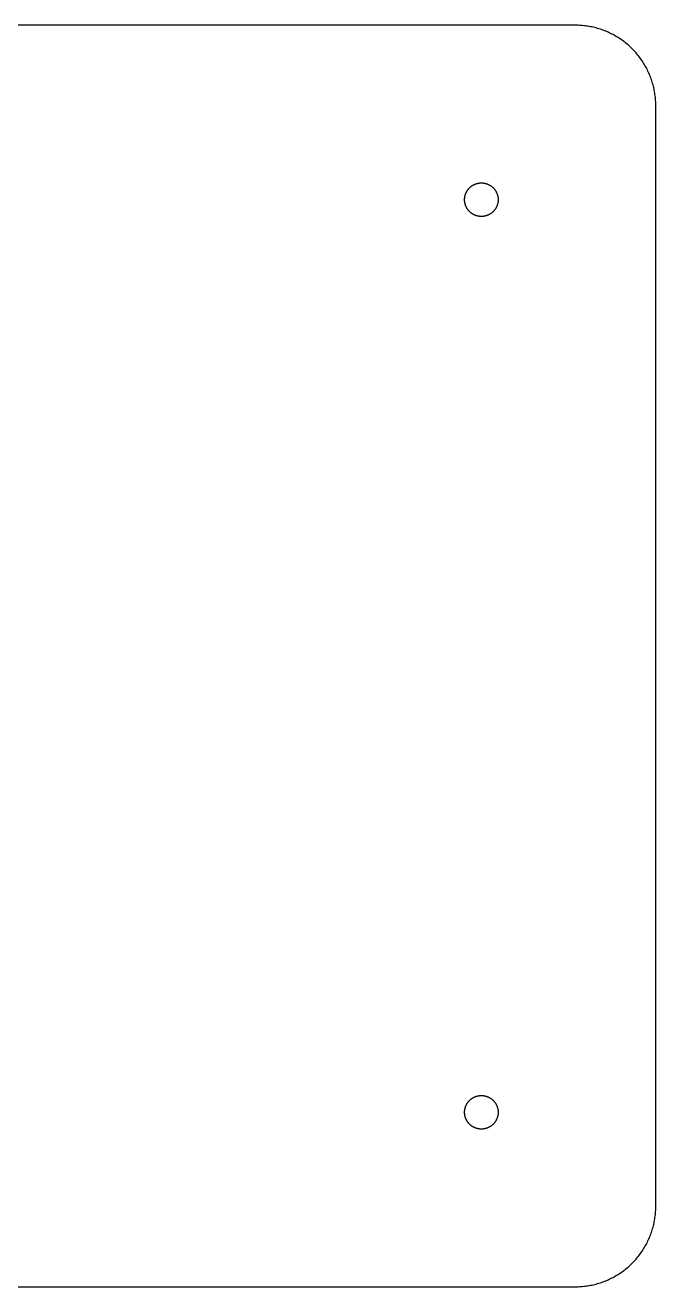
# Model space of a CAD drawing. Header units: metres. Extents: x 0 to 94, y 0 to 94.
# Drawn here: x 47 to 94, y 0 to 94 of the extents above; entities that cross this region are included whole.
import ezdxf

# ---------------------------------------------------------------- set-up
doc = ezdxf.new("R2010")
doc.units = ezdxf.units.M

msp = doc.modelspace()

# ---------------------------------------------------------------- linework, layer by layer
for p, q in [((88, 94), (6, 94)), ((88.1047, 93.9991), (88, 94)), ((88.2094, 93.9963), (88.1047, 93.9991)), ((88.314, 93.9918), (88.2094, 93.9963)), ((88.4185, 93.9854), (88.314, 93.9918)), ((88.5229, 93.9772), (88.4185, 93.9854)), ((88.6272, 93.9671), (88.5229, 93.9772)), ((88.7312, 93.9553), (88.6272, 93.9671)), ((88.835, 93.9416), (88.7312, 93.9553)), ((88.9386, 93.9261), (88.835, 93.9416)), ((89.0419, 93.9088), (88.9386, 93.9261)), ((89.1449, 93.8898), (89.0419, 93.9088)), ((89.2475, 93.8689), (89.1449, 93.8898)), ((89.3497, 93.8462), (89.2475, 93.8689)), ((89.4515, 93.8218), (89.3497, 93.8462)), ((89.5529, 93.7955), (89.4515, 93.8218)), ((89.6538, 93.7676), (89.5529, 93.7955)), ((89.7542, 93.7378), (89.6538, 93.7676)), ((89.8541, 93.7063), (89.7542, 93.7378)), ((89.9534, 93.6731), (89.8541, 93.7063)), ((90.0521, 93.6382), (89.9534, 93.6731)), ((90.1502, 93.6015), (90.0521, 93.6382)), ((90.2476, 93.5631), (90.1502, 93.6015)), ((90.3444, 93.523), (90.2476, 93.5631)), ((90.4404, 93.4813), (90.3444, 93.523)), ((90.5357, 93.4378), (90.4404, 93.4813)), ((90.6302, 93.3928), (90.5357, 93.4378)), ((90.7239, 93.346), (90.6302, 93.3928)), ((90.8168, 93.2977), (90.7239, 93.346)), ((90.9088, 93.2477), (90.8168, 93.2977)), ((91, 93.1962), (90.9088, 93.2477)), ((91.0902, 93.143), (91, 93.1962)), ((91.1795, 93.0883), (91.0902, 93.143)), ((91.2678, 93.032), (91.1795, 93.0883)), ((91.3551, 92.9742), (91.2678, 93.032)), ((91.4415, 92.9149), (91.3551, 92.9742)), ((91.5267, 92.8541), (91.4415, 92.9149)), ((91.6109, 92.7918), (91.5267, 92.8541)), ((91.694, 92.7281), (91.6109, 92.7918)), ((91.7759, 92.6629), (91.694, 92.7281)), ((91.8567, 92.5963), (91.7759, 92.6629)), ((91.9363, 92.5282), (91.8567, 92.5963)), ((92.0148, 92.4589), (91.9363, 92.5282)), ((92.092, 92.3881), (92.0148, 92.4589)), ((92.1679, 92.316), (92.092, 92.3881)), ((92.2426, 92.2426), (92.1679, 92.316)), ((92.316, 92.1679), (92.2426, 92.2426)), ((92.3881, 92.092), (92.316, 92.1679)), ((92.4589, 92.0148), (92.3881, 92.092)), ((92.5282, 91.9363), (92.4589, 92.0148)), ((92.5963, 91.8567), (92.5282, 91.9363)), ((92.6629, 91.7759), (92.5963, 91.8567)), ((92.7281, 91.694), (92.6629, 91.7759)), ((92.7918, 91.6109), (92.7281, 91.694)), ((92.8541, 91.5267), (92.7918, 91.6109)), ((92.9149, 91.4415), (92.8541, 91.5267)), ((92.9742, 91.3551), (92.9149, 91.4415)), ((93.032, 91.2678), (92.9742, 91.3551)), ((93.0883, 91.1795), (93.032, 91.2678)), ((93.143, 91.0902), (93.0883, 91.1795)), ((93.1962, 91), (93.143, 91.0902)), ((93.2477, 90.9088), (93.1962, 91)), ((93.2977, 90.8168), (93.2477, 90.9088)), ((93.346, 90.7239), (93.2977, 90.8168)), ((93.3928, 90.6302), (93.346, 90.7239)), ((93.4378, 90.5357), (93.3928, 90.6302)), ((93.4813, 90.4404), (93.4378, 90.5357)), ((93.523, 90.3444), (93.4813, 90.4404)), ((93.5631, 90.2476), (93.523, 90.3444)), ((93.6015, 90.1502), (93.5631, 90.2476)), ((93.6382, 90.0521), (93.6015, 90.1502)), ((93.6731, 89.9534), (93.6382, 90.0521)), ((93.7063, 89.8541), (93.6731, 89.9534)), ((93.7378, 89.7542), (93.7063, 89.8541)), ((93.7676, 89.6538), (93.7378, 89.7542)), ((93.7955, 89.5529), (93.7676, 89.6538)), ((93.8218, 89.4515), (93.7955, 89.5529)), ((93.8462, 89.3497), (93.8218, 89.4515)), ((93.8689, 89.2475), (93.8462, 89.3497)), ((93.8898, 89.1449), (93.8689, 89.2475)), ((93.9088, 89.0419), (93.8898, 89.1449)), ((93.9261, 88.9386), (93.9088, 89.0419)), ((93.9416, 88.835), (93.9261, 88.9386)), ((93.9553, 88.7312), (93.9416, 88.835)), ((93.9671, 88.6272), (93.9553, 88.7312)), ((93.9772, 88.5229), (93.9671, 88.6272)), ((93.9854, 88.4185), (93.9772, 88.5229)), ((93.9918, 88.314), (93.9854, 88.4185)), ((93.9963, 88.2094), (93.9918, 88.314)), ((93.9991, 88.1047), (93.9963, 88.2094)), ((94, 88), (93.9991, 88.1047)), ((94, 6), (94, 88)), ((80.015, 81.7696), (80.0286, 81.7866)), ((80.0286, 81.7866), (80.0424, 81.8035)), ((80.0424, 81.8035), (80.0566, 81.8201)), ((80.0566, 81.8201), (80.0711, 81.8364)), ((80.0711, 81.8364), (80.0858, 81.8525)), ((80.0858, 81.8525), (80.1008, 81.8683)), ((80.1008, 81.8683), (80.1161, 81.8839)), ((80.1161, 81.8839), (80.1317, 81.8992)), ((80.1317, 81.8992), (80.1475, 81.9142)), ((80.1475, 81.9142), (80.1636, 81.9289)), ((80.1636, 81.9289), (80.1799, 81.9434)), ((80.1799, 81.9434), (80.1965, 81.9576)), ((80.1965, 81.9576), (80.2133, 81.9714)), ((80.2133, 81.9714), (80.2304, 81.985)), ((80.2304, 81.985), (80.2477, 81.9983)), ((80.2477, 81.9983), (80.2653, 82.0113)), ((80.2653, 82.0113), (80.283, 82.0239)), ((80.283, 82.0239), (80.301, 82.0363)), ((80.301, 82.0363), (80.3192, 82.0483)), ((80.3192, 82.0483), (80.3376, 82.0601)), ((80.3376, 82.0601), (80.3562, 82.0715)), ((80.3562, 82.0715), (80.375, 82.0825)), ((80.375, 82.0825), (80.394, 82.0933)), ((80.394, 82.0933), (80.4131, 82.1037)), ((80.4131, 82.1037), (80.4325, 82.1138)), ((80.4325, 82.1138), (80.452, 82.1235)), ((80.452, 82.1235), (80.4717, 82.1329)), ((80.4717, 82.1329), (80.4916, 82.1419)), ((80.4916, 82.1419), (80.5116, 82.1506)), ((80.5116, 82.1506), (80.5317, 82.159)), ((80.5317, 82.159), (80.552, 82.167)), ((80.552, 82.167), (80.5725, 82.1746)), ((80.5725, 82.1746), (80.593, 82.1819)), ((80.593, 82.1819), (80.6137, 82.1888)), ((80.6137, 82.1888), (80.6345, 82.1954)), ((80.6345, 82.1954), (80.6554, 82.2016)), ((80.6554, 82.2016), (80.6765, 82.2074)), ((80.6765, 82.2074), (80.6976, 82.2129)), ((80.6976, 82.2129), (80.7188, 82.218)), ((80.7188, 82.218), (80.7401, 82.2227)), ((80.7401, 82.2227), (80.7615, 82.227)), ((80.7615, 82.227), (80.7829, 82.231)), ((80.7829, 82.231), (80.8044, 82.2346)), ((80.8044, 82.2346), (80.826, 82.2378)), ((80.826, 82.2378), (80.8477, 82.2407)), ((80.8477, 82.2407), (80.8693, 82.2431)), ((80.8693, 82.2431), (80.8911, 82.2452)), ((80.8911, 82.2452), (80.9128, 82.2469)), ((80.9128, 82.2469), (80.9346, 82.2483)), ((80.9346, 82.2483), (80.9564, 82.2492)), ((80.9564, 82.2492), (80.9782, 82.2498)), ((80.9782, 82.2498), (81, 82.25)), ((81, 82.25), (81.0218, 82.2498)), ((81.0218, 82.2498), (81.0436, 82.2492)), ((81.0436, 82.2492), (81.0654, 82.2483)), ((81.0654, 82.2483), (81.0872, 82.2469)), ((81.0872, 82.2469), (81.1089, 82.2452)), ((81.1089, 82.2452), (81.1306, 82.2431)), ((81.1306, 82.2431), (81.1523, 82.2407)), ((81.1523, 82.2407), (81.174, 82.2378)), ((81.174, 82.2378), (81.1955, 82.2346)), ((81.1955, 82.2346), (81.2171, 82.231)), ((81.2171, 82.231), (81.2385, 82.227)), ((81.2385, 82.227), (81.2599, 82.2227)), ((81.2599, 82.2227), (81.2812, 82.218)), ((81.2812, 82.218), (81.3024, 82.2129)), ((81.3024, 82.2129), (81.3235, 82.2074)), ((81.3235, 82.2074), (81.3445, 82.2016)), ((81.3445, 82.2016), (81.3655, 82.1954)), ((81.3655, 82.1954), (81.3863, 82.1888)), ((81.3863, 82.1888), (81.407, 82.1819)), ((81.407, 82.1819), (81.4275, 82.1746)), ((81.4275, 82.1746), (81.448, 82.167)), ((81.448, 82.167), (81.4682, 82.159)), ((81.4682, 82.159), (81.4884, 82.1506)), ((81.4884, 82.1506), (81.5084, 82.1419)), ((81.5084, 82.1419), (81.5283, 82.1329)), ((81.5283, 82.1329), (81.548, 82.1235)), ((81.548, 82.1235), (81.5675, 82.1138)), ((81.5675, 82.1138), (81.5868, 82.1037)), ((81.5868, 82.1037), (81.606, 82.0933)), ((81.606, 82.0933), (81.625, 82.0825)), ((81.625, 82.0825), (81.6438, 82.0715)), ((81.6438, 82.0715), (81.6624, 82.0601)), ((81.6624, 82.0601), (81.6808, 82.0483)), ((81.6808, 82.0483), (81.699, 82.0363)), ((81.699, 82.0363), (81.717, 82.0239)), ((81.717, 82.0239), (81.7347, 82.0113)), ((81.7347, 82.0113), (81.7523, 81.9983)), ((81.7523, 81.9983), (81.7696, 81.985)), ((81.7696, 81.985), (81.7866, 81.9714)), ((81.7866, 81.9714), (81.8035, 81.9576)), ((81.8035, 81.9576), (81.8201, 81.9434)), ((81.8201, 81.9434), (81.8364, 81.9289)), ((81.8364, 81.9289), (81.8525, 81.9142)), ((81.8525, 81.9142), (81.8683, 81.8992)), ((81.8683, 81.8992), (81.8839, 81.8839)), ((81.8839, 81.8839), (81.8992, 81.8683)), ((81.8992, 81.8683), (81.9142, 81.8525)), ((81.9142, 81.8525), (81.9289, 81.8364)), ((81.9289, 81.8364), (81.9434, 81.8201)), ((81.9434, 81.8201), (81.9576, 81.8035)), ((81.9576, 81.8035), (81.9714, 81.7866)), ((81.9714, 81.7866), (81.985, 81.7696)), ((79.75, 81), (79.7502, 81.0218)), ((79.7502, 80.9782), (79.75, 81)), ((79.7502, 81.0218), (79.7507, 81.0436)), ((79.7507, 80.9564), (79.7502, 80.9782)), ((79.7507, 81.0436), (79.7517, 81.0654)), ((79.7517, 80.9346), (79.7507, 80.9564)), ((79.7517, 81.0654), (79.753, 81.0872)), ((79.753, 80.9128), (79.7517, 80.9346)), ((79.753, 81.0872), (79.7547, 81.1089)), ((79.7547, 80.8911), (79.753, 80.9128)), ((79.7547, 81.1089), (79.7568, 81.1306)), ((79.7568, 80.8693), (79.7547, 80.8911)), ((79.7568, 81.1306), (79.7593, 81.1523)), ((79.7593, 80.8477), (79.7568, 80.8693)), ((79.7593, 81.1523), (79.7622, 81.174)), ((79.7622, 80.826), (79.7593, 80.8477)), ((79.7622, 81.174), (79.7654, 81.1955)), ((79.7654, 81.1955), (79.769, 81.2171)), ((79.769, 81.2171), (79.773, 81.2385)), ((79.773, 81.2385), (79.7773, 81.2599)), ((79.7773, 81.2599), (79.782, 81.2812)), ((79.782, 81.2812), (79.7871, 81.3024)), ((79.7871, 81.3024), (79.7926, 81.3235)), ((79.7926, 81.3235), (79.7984, 81.3445)), ((79.7984, 81.3445), (79.8046, 81.3655)), ((79.8046, 81.3655), (79.8112, 81.3863)), ((79.8112, 81.3863), (79.8181, 81.407)), ((79.8181, 81.407), (79.8254, 81.4275)), ((79.8254, 81.4275), (79.833, 81.448)), ((79.833, 81.448), (79.841, 81.4682)), ((79.841, 81.4682), (79.8494, 81.4884)), ((79.8494, 81.4884), (79.8581, 81.5084)), ((79.8581, 81.5084), (79.8671, 81.5283)), ((79.8671, 81.5283), (79.8765, 81.548)), ((79.8765, 81.548), (79.8862, 81.5675)), ((79.8862, 81.5675), (79.8963, 81.5868)), ((79.8963, 81.5868), (79.9067, 81.606)), ((79.9067, 81.606), (79.9175, 81.625)), ((79.9175, 81.625), (79.9285, 81.6438)), ((79.9285, 81.6438), (79.9399, 81.6624)), ((79.9399, 81.6624), (79.9517, 81.6808)), ((79.9517, 81.6808), (79.9637, 81.699)), ((79.9637, 81.699), (79.9761, 81.717)), ((79.9761, 81.717), (79.9887, 81.7347)), ((79.9887, 81.7347), (80.0017, 81.7523)), ((80.0017, 81.7523), (80.015, 81.7696)), ((81.985, 81.7696), (81.9983, 81.7523)), ((81.9983, 81.7523), (82.0113, 81.7347)), ((82.0113, 81.7347), (82.0239, 81.717)), ((82.0239, 81.717), (82.0363, 81.699)), ((82.0363, 81.699), (82.0483, 81.6808)), ((82.0483, 81.6808), (82.0601, 81.6624)), ((82.0601, 81.6624), (82.0715, 81.6438)), ((82.0715, 81.6438), (82.0825, 81.625)), ((82.0825, 81.625), (82.0933, 81.606)), ((82.0933, 81.606), (82.1037, 81.5868)), ((82.1037, 81.5868), (82.1138, 81.5675)), ((82.1138, 81.5675), (82.1235, 81.548)), ((82.1235, 81.548), (82.1329, 81.5283)), ((82.1329, 81.5283), (82.1419, 81.5084)), ((82.1419, 81.5084), (82.1506, 81.4884)), ((82.1506, 81.4884), (82.159, 81.4682)), ((82.159, 81.4682), (82.167, 81.448)), ((82.167, 81.448), (82.1746, 81.4275)), ((82.1746, 81.4275), (82.1819, 81.407)), ((82.1819, 81.407), (82.1888, 81.3863)), ((82.1888, 81.3863), (82.1954, 81.3655)), ((82.1954, 81.3655), (82.2016, 81.3445)), ((82.2016, 81.3445), (82.2074, 81.3235)), ((82.2074, 81.3235), (82.2129, 81.3024)), ((82.2129, 81.3024), (82.218, 81.2812)), ((82.218, 81.2812), (82.2227, 81.2599)), ((82.2227, 81.2599), (82.227, 81.2385)), ((82.227, 81.2385), (82.231, 81.2171)), ((82.231, 81.2171), (82.2346, 81.1955)), ((82.2346, 81.1955), (82.2378, 81.174)), ((82.2378, 81.174), (82.2407, 81.1523)), ((82.2407, 80.8477), (82.2378, 80.826)), ((82.2407, 81.1523), (82.2431, 81.1306)), ((82.2431, 80.8693), (82.2407, 80.8477)), ((82.2431, 81.1306), (82.2452, 81.1089)), ((82.2452, 80.8911), (82.2431, 80.8693)), ((82.2452, 81.1089), (82.2469, 81.0872)), ((82.2469, 80.9128), (82.2452, 80.8911)), ((82.2469, 81.0872), (82.2483, 81.0654)), ((82.2483, 80.9346), (82.2469, 80.9128)), ((82.2483, 81.0654), (82.2492, 81.0436)), ((82.2492, 80.9564), (82.2483, 80.9346)), ((82.2492, 81.0436), (82.2498, 81.0218)), ((82.2498, 80.9782), (82.2492, 80.9564)), ((82.2498, 81.0218), (82.25, 81)), ((82.25, 81), (82.2498, 80.9782)), ((79.7654, 80.8044), (79.7622, 80.826)), ((79.769, 80.7829), (79.7654, 80.8044)), ((79.773, 80.7615), (79.769, 80.7829)), ((79.7773, 80.7401), (79.773, 80.7615)), ((79.782, 80.7188), (79.7773, 80.7401)), ((79.7871, 80.6976), (79.782, 80.7188)), ((79.7926, 80.6765), (79.7871, 80.6976)), ((79.7984, 80.6554), (79.7926, 80.6765)), ((79.8046, 80.6345), (79.7984, 80.6554)), ((79.8112, 80.6137), (79.8046, 80.6345)), ((79.8181, 80.593), (79.8112, 80.6137)), ((79.8254, 80.5725), (79.8181, 80.593)), ((79.833, 80.552), (79.8254, 80.5725)), ((79.841, 80.5317), (79.833, 80.552)), ((79.8494, 80.5116), (79.841, 80.5317)), ((79.8581, 80.4916), (79.8494, 80.5116)), ((79.8671, 80.4717), (79.8581, 80.4916)), ((79.8765, 80.452), (79.8671, 80.4717)), ((79.8862, 80.4325), (79.8765, 80.452)), ((79.8963, 80.4131), (79.8862, 80.4325)), ((79.9067, 80.394), (79.8963, 80.4131)), ((79.9175, 80.375), (79.9067, 80.394)), ((79.9285, 80.3562), (79.9175, 80.375)), ((79.9399, 80.3376), (79.9285, 80.3562)), ((79.9517, 80.3192), (79.9399, 80.3376)), ((79.9637, 80.301), (79.9517, 80.3192)), ((79.9761, 80.283), (79.9637, 80.301)), ((79.9887, 80.2653), (79.9761, 80.283)), ((80.0017, 80.2477), (79.9887, 80.2653)), ((80.015, 80.2304), (80.0017, 80.2477)), ((80.0286, 80.2133), (80.015, 80.2304)), ((80.0424, 80.1965), (80.0286, 80.2133)), ((80.0566, 80.1799), (80.0424, 80.1965)), ((80.0711, 80.1636), (80.0566, 80.1799)), ((80.0858, 80.1475), (80.0711, 80.1636)), ((80.1008, 80.1317), (80.0858, 80.1475)), ((80.1161, 80.1161), (80.1008, 80.1317)), ((80.1317, 80.1008), (80.1161, 80.1161)), ((80.1475, 80.0858), (80.1317, 80.1008)), ((80.1636, 80.0711), (80.1475, 80.0858)), ((80.1799, 80.0566), (80.1636, 80.0711)), ((80.1965, 80.0424), (80.1799, 80.0566)), ((80.2133, 80.0286), (80.1965, 80.0424)), ((80.2304, 80.015), (80.2133, 80.0286)), ((80.2477, 80.0017), (80.2304, 80.015)), ((80.2653, 79.9887), (80.2477, 80.0017)), ((80.283, 79.9761), (80.2653, 79.9887)), ((80.301, 79.9637), (80.283, 79.9761)), ((80.3192, 79.9517), (80.301, 79.9637)), ((80.3376, 79.9399), (80.3192, 79.9517)), ((80.3562, 79.9285), (80.3376, 79.9399)), ((80.375, 79.9175), (80.3562, 79.9285)), ((80.394, 79.9067), (80.375, 79.9175)), ((80.4131, 79.8963), (80.394, 79.9067)), ((81.606, 79.9067), (81.5868, 79.8963)), ((81.625, 79.9175), (81.606, 79.9067)), ((81.6438, 79.9285), (81.625, 79.9175)), ((81.6624, 79.9399), (81.6438, 79.9285)), ((81.6808, 79.9517), (81.6624, 79.9399)), ((81.699, 79.9637), (81.6808, 79.9517)), ((81.717, 79.9761), (81.699, 79.9637)), ((81.7347, 79.9887), (81.717, 79.9761)), ((81.7523, 80.0017), (81.7347, 79.9887)), ((81.7696, 80.015), (81.7523, 80.0017)), ((81.7866, 80.0286), (81.7696, 80.015)), ((81.8035, 80.0424), (81.7866, 80.0286)), ((81.8201, 80.0566), (81.8035, 80.0424)), ((81.8364, 80.0711), (81.8201, 80.0566)), ((81.8525, 80.0858), (81.8364, 80.0711)), ((81.8683, 80.1008), (81.8525, 80.0858)), ((81.8839, 80.1161), (81.8683, 80.1008)), ((81.8992, 80.1317), (81.8839, 80.1161)), ((81.9142, 80.1475), (81.8992, 80.1317)), ((81.9289, 80.1636), (81.9142, 80.1475)), ((81.9434, 80.1799), (81.9289, 80.1636)), ((81.9576, 80.1965), (81.9434, 80.1799)), ((81.9714, 80.2133), (81.9576, 80.1965)), ((81.985, 80.2304), (81.9714, 80.2133)), ((81.9983, 80.2477), (81.985, 80.2304)), ((82.0113, 80.2653), (81.9983, 80.2477)), ((82.0239, 80.283), (82.0113, 80.2653)), ((82.0363, 80.301), (82.0239, 80.283)), ((82.0483, 80.3192), (82.0363, 80.301)), ((82.0601, 80.3376), (82.0483, 80.3192)), ((82.0715, 80.3562), (82.0601, 80.3376)), ((82.0825, 80.375), (82.0715, 80.3562)), ((82.0933, 80.394), (82.0825, 80.375)), ((82.1037, 80.4131), (82.0933, 80.394)), ((82.1138, 80.4325), (82.1037, 80.4131)), ((82.1235, 80.452), (82.1138, 80.4325)), ((82.1329, 80.4717), (82.1235, 80.452)), ((82.1419, 80.4916), (82.1329, 80.4717)), ((82.1506, 80.5116), (82.1419, 80.4916)), ((82.159, 80.5317), (82.1506, 80.5116)), ((82.167, 80.552), (82.159, 80.5317)), ((82.1746, 80.5725), (82.167, 80.552)), ((82.1819, 80.593), (82.1746, 80.5725)), ((82.1888, 80.6137), (82.1819, 80.593)), ((82.1954, 80.6345), (82.1888, 80.6137)), ((82.2016, 80.6554), (82.1954, 80.6345)), ((82.2074, 80.6765), (82.2016, 80.6554)), ((82.2129, 80.6976), (82.2074, 80.6765)), ((82.218, 80.7188), (82.2129, 80.6976)), ((82.2227, 80.7401), (82.218, 80.7188)), ((82.227, 80.7615), (82.2227, 80.7401)), ((82.231, 80.7829), (82.227, 80.7615)), ((82.2346, 80.8044), (82.231, 80.7829)), ((82.2378, 80.826), (82.2346, 80.8044)), ((80.4325, 79.8862), (80.4131, 79.8963)), ((80.452, 79.8765), (80.4325, 79.8862)), ((80.4717, 79.8671), (80.452, 79.8765)), ((80.4916, 79.8581), (80.4717, 79.8671)), ((80.5116, 79.8494), (80.4916, 79.8581)), ((80.5317, 79.841), (80.5116, 79.8494)), ((80.552, 79.833), (80.5317, 79.841)), ((80.5725, 79.8254), (80.552, 79.833)), ((80.593, 79.8181), (80.5725, 79.8254)), ((80.6137, 79.8112), (80.593, 79.8181)), ((80.6345, 79.8046), (80.6137, 79.8112)), ((80.6554, 79.7984), (80.6345, 79.8046)), ((80.6765, 79.7926), (80.6554, 79.7984)), ((80.6976, 79.7871), (80.6765, 79.7926)), ((80.7188, 79.782), (80.6976, 79.7871)), ((80.7401, 79.7773), (80.7188, 79.782)), ((80.7615, 79.773), (80.7401, 79.7773)), ((80.7829, 79.769), (80.7615, 79.773)), ((80.8044, 79.7654), (80.7829, 79.769)), ((80.826, 79.7622), (80.8044, 79.7654)), ((80.8477, 79.7593), (80.826, 79.7622)), ((80.8693, 79.7568), (80.8477, 79.7593)), ((80.8911, 79.7547), (80.8693, 79.7568)), ((80.9128, 79.753), (80.8911, 79.7547)), ((80.9346, 79.7517), (80.9128, 79.753)), ((80.9564, 79.7507), (80.9346, 79.7517)), ((80.9782, 79.7502), (80.9564, 79.7507)), ((81, 79.75), (80.9782, 79.7502)), ((81.0218, 79.7502), (81, 79.75)), ((81.0436, 79.7507), (81.0218, 79.7502)), ((81.0654, 79.7517), (81.0436, 79.7507)), ((81.0872, 79.753), (81.0654, 79.7517)), ((81.1089, 79.7547), (81.0872, 79.753)), ((81.1306, 79.7568), (81.1089, 79.7547)), ((81.1523, 79.7593), (81.1306, 79.7568)), ((81.174, 79.7622), (81.1523, 79.7593)), ((81.1955, 79.7654), (81.174, 79.7622)), ((81.2171, 79.769), (81.1955, 79.7654)), ((81.2385, 79.773), (81.2171, 79.769)), ((81.2599, 79.7773), (81.2385, 79.773)), ((81.2812, 79.782), (81.2599, 79.7773)), ((81.3024, 79.7871), (81.2812, 79.782)), ((81.3235, 79.7926), (81.3024, 79.7871)), ((81.3445, 79.7984), (81.3235, 79.7926)), ((81.3655, 79.8046), (81.3445, 79.7984)), ((81.3863, 79.8112), (81.3655, 79.8046)), ((81.407, 79.8181), (81.3863, 79.8112)), ((81.4275, 79.8254), (81.407, 79.8181)), ((81.448, 79.833), (81.4275, 79.8254)), ((81.4682, 79.841), (81.448, 79.833)), ((81.4884, 79.8494), (81.4682, 79.841)), ((81.5084, 79.8581), (81.4884, 79.8494)), ((81.5283, 79.8671), (81.5084, 79.8581)), ((81.548, 79.8765), (81.5283, 79.8671)), ((81.5675, 79.8862), (81.548, 79.8765)), ((81.5868, 79.8963), (81.5675, 79.8862)), ((80.394, 14.0933), (80.4131, 14.1037)), ((80.4131, 14.1037), (80.4325, 14.1138)), ((80.4325, 14.1138), (80.452, 14.1235)), ((80.452, 14.1235), (80.4717, 14.1329)), ((80.4717, 14.1329), (80.4916, 14.1419)), ((80.4916, 14.1419), (80.5116, 14.1506)), ((80.5116, 14.1506), (80.5317, 14.159)), ((80.5317, 14.159), (80.552, 14.167)), ((80.552, 14.167), (80.5725, 14.1746)), ((80.5725, 14.1746), (80.593, 14.1819)), ((80.593, 14.1819), (80.6137, 14.1888)), ((80.6137, 14.1888), (80.6345, 14.1954)), ((80.6345, 14.1954), (80.6554, 14.2016)), ((80.6554, 14.2016), (80.6765, 14.2074)), ((80.6765, 14.2074), (80.6976, 14.2129)), ((80.6976, 14.2129), (80.7188, 14.218)), ((80.7188, 14.218), (80.7401, 14.2227)), ((80.7401, 14.2227), (80.7615, 14.227)), ((80.7615, 14.227), (80.7829, 14.231)), ((80.7829, 14.231), (80.8044, 14.2346)), ((80.8044, 14.2346), (80.826, 14.2378)), ((80.826, 14.2378), (80.8477, 14.2407)), ((80.8477, 14.2407), (80.8693, 14.2431)), ((80.8693, 14.2431), (80.8911, 14.2452)), ((80.8911, 14.2452), (80.9128, 14.2469)), ((80.9128, 14.2469), (80.9346, 14.2483)), ((80.9346, 14.2483), (80.9564, 14.2492)), ((80.9564, 14.2492), (80.9782, 14.2498)), ((80.9782, 14.2498), (81, 14.25)), ((81, 14.25), (81.0218, 14.2498)), ((81.0218, 14.2498), (81.0436, 14.2492)), ((81.0436, 14.2492), (81.0654, 14.2483)), ((81.0654, 14.2483), (81.0872, 14.2469)), ((81.0872, 14.2469), (81.1089, 14.2452)), ((81.1089, 14.2452), (81.1306, 14.2431)), ((81.1306, 14.2431), (81.1523, 14.2407)), ((81.1523, 14.2407), (81.174, 14.2378)), ((81.174, 14.2378), (81.1955, 14.2346)), ((81.1955, 14.2346), (81.2171, 14.231)), ((81.2171, 14.231), (81.2385, 14.227)), ((81.2385, 14.227), (81.2599, 14.2227)), ((81.2599, 14.2227), (81.2812, 14.218)), ((81.2812, 14.218), (81.3024, 14.2129)), ((81.3024, 14.2129), (81.3235, 14.2074)), ((81.3235, 14.2074), (81.3445, 14.2016)), ((81.3445, 14.2016), (81.3655, 14.1954)), ((81.3655, 14.1954), (81.3863, 14.1888)), ((81.3863, 14.1888), (81.407, 14.1819)), ((81.407, 14.1819), (81.4275, 14.1746)), ((81.4275, 14.1746), (81.448, 14.167)), ((81.448, 14.167), (81.4682, 14.159)), ((81.4682, 14.159), (81.4884, 14.1506)), ((81.4884, 14.1506), (81.5084, 14.1419)), ((81.5084, 14.1419), (81.5283, 14.1329)), ((81.5283, 14.1329), (81.548, 14.1235)), ((81.548, 14.1235), (81.5675, 14.1138)), ((81.5675, 14.1138), (81.5868, 14.1037)), ((81.5868, 14.1037), (81.606, 14.0933)), ((79.7593, 13.1523), (79.7622, 13.174)), ((79.7622, 13.174), (79.7654, 13.1955)), ((79.7654, 13.1955), (79.769, 13.2171)), ((79.769, 13.2171), (79.773, 13.2385)), ((79.773, 13.2385), (79.7773, 13.2599)), ((79.7773, 13.2599), (79.782, 13.2812)), ((79.782, 13.2812), (79.7871, 13.3024)), ((79.7871, 13.3024), (79.7926, 13.3235)), ((79.7926, 13.3235), (79.7984, 13.3445)), ((79.7984, 13.3445), (79.8046, 13.3655)), ((79.8046, 13.3655), (79.8112, 13.3863)), ((79.8112, 13.3863), (79.8181, 13.407)), ((79.8181, 13.407), (79.8254, 13.4275)), ((79.8254, 13.4275), (79.833, 13.448)), ((79.833, 13.448), (79.841, 13.4682)), ((79.841, 13.4682), (79.8494, 13.4884)), ((79.8494, 13.4884), (79.8581, 13.5084)), ((79.8581, 13.5084), (79.8671, 13.5283)), ((79.8671, 13.5283), (79.8765, 13.548)), ((79.8765, 13.548), (79.8862, 13.5675)), ((79.8862, 13.5675), (79.8963, 13.5868)), ((79.8963, 13.5868), (79.9067, 13.606)), ((79.9067, 13.606), (79.9175, 13.625)), ((79.9175, 13.625), (79.9285, 13.6438)), ((79.9285, 13.6438), (79.9399, 13.6624)), ((79.9399, 13.6624), (79.9517, 13.6808)), ((79.9517, 13.6808), (79.9637, 13.699)), ((79.9637, 13.699), (79.9761, 13.717)), ((79.9761, 13.717), (79.9887, 13.7347)), ((79.9887, 13.7347), (80.0017, 13.7523)), ((80.0017, 13.7523), (80.015, 13.7696)), ((80.015, 13.7696), (80.0286, 13.7866)), ((80.0286, 13.7866), (80.0424, 13.8035)), ((80.0424, 13.8035), (80.0566, 13.8201)), ((80.0566, 13.8201), (80.0711, 13.8364)), ((80.0711, 13.8364), (80.0858, 13.8525)), ((80.0858, 13.8525), (80.1008, 13.8683)), ((80.1008, 13.8683), (80.1161, 13.8839)), ((80.1161, 13.8839), (80.1317, 13.8992)), ((80.1317, 13.8992), (80.1475, 13.9142)), ((80.1475, 13.9142), (80.1636, 13.9289)), ((80.1636, 13.9289), (80.1799, 13.9434)), ((80.1799, 13.9434), (80.1965, 13.9576)), ((80.1965, 13.9576), (80.2133, 13.9714)), ((80.2133, 13.9714), (80.2304, 13.985)), ((80.2304, 13.985), (80.2477, 13.9983)), ((80.2477, 13.9983), (80.2653, 14.0113)), ((80.2653, 14.0113), (80.283, 14.0239)), ((80.283, 14.0239), (80.301, 14.0363)), ((80.301, 14.0363), (80.3192, 14.0483)), ((80.3192, 14.0483), (80.3376, 14.0601)), ((80.3376, 14.0601), (80.3562, 14.0715)), ((80.3562, 14.0715), (80.375, 14.0825)), ((80.375, 14.0825), (80.394, 14.0933)), ((81.606, 14.0933), (81.625, 14.0825)), ((81.625, 14.0825), (81.6438, 14.0715)), ((81.6438, 14.0715), (81.6624, 14.0601)), ((81.6624, 14.0601), (81.6808, 14.0483)), ((81.6808, 14.0483), (81.699, 14.0363)), ((81.699, 14.0363), (81.717, 14.0239)), ((81.717, 14.0239), (81.7347, 14.0113)), ((81.7347, 14.0113), (81.7523, 13.9983)), ((81.7523, 13.9983), (81.7696, 13.985)), ((81.7696, 13.985), (81.7866, 13.9714)), ((81.7866, 13.9714), (81.8035, 13.9576)), ((81.8035, 13.9576), (81.8201, 13.9434)), ((81.8201, 13.9434), (81.8364, 13.9289)), ((81.8364, 13.9289), (81.8525, 13.9142)), ((81.8525, 13.9142), (81.8683, 13.8992)), ((81.8683, 13.8992), (81.8839, 13.8839)), ((81.8839, 13.8839), (81.8992, 13.8683)), ((81.8992, 13.8683), (81.9142, 13.8525)), ((81.9142, 13.8525), (81.9289, 13.8364)), ((81.9289, 13.8364), (81.9434, 13.8201)), ((81.9434, 13.8201), (81.9576, 13.8035)), ((81.9576, 13.8035), (81.9714, 13.7866)), ((81.9714, 13.7866), (81.985, 13.7696)), ((81.985, 13.7696), (81.9983, 13.7523)), ((81.9983, 13.7523), (82.0113, 13.7347)), ((82.0113, 13.7347), (82.0239, 13.717)), ((82.0239, 13.717), (82.0363, 13.699)), ((82.0363, 13.699), (82.0483, 13.6808)), ((82.0483, 13.6808), (82.0601, 13.6624)), ((82.0601, 13.6624), (82.0715, 13.6438)), ((82.0715, 13.6438), (82.0825, 13.625)), ((82.0825, 13.625), (82.0933, 13.606)), ((82.0933, 13.606), (82.1037, 13.5868)), ((82.1037, 13.5868), (82.1138, 13.5675)), ((82.1138, 13.5675), (82.1235, 13.548)), ((82.1235, 13.548), (82.1329, 13.5283)), ((82.1329, 13.5283), (82.1419, 13.5084)), ((82.1419, 13.5084), (82.1506, 13.4884)), ((82.1506, 13.4884), (82.159, 13.4682)), ((82.159, 13.4682), (82.167, 13.448)), ((82.167, 13.448), (82.1746, 13.4275)), ((82.1746, 13.4275), (82.1819, 13.407)), ((82.1819, 13.407), (82.1888, 13.3863)), ((82.1888, 13.3863), (82.1954, 13.3655)), ((82.1954, 13.3655), (82.2016, 13.3445)), ((82.2016, 13.3445), (82.2074, 13.3235)), ((82.2074, 13.3235), (82.2129, 13.3024)), ((82.2129, 13.3024), (82.218, 13.2812)), ((82.218, 13.2812), (82.2227, 13.2599)), ((82.2227, 13.2599), (82.227, 13.2385)), ((82.227, 13.2385), (82.231, 13.2171)), ((82.231, 13.2171), (82.2346, 13.1955)), ((82.2346, 13.1955), (82.2378, 13.174)), ((82.2378, 13.174), (82.2407, 13.1523)), ((79.75, 13), (79.7502, 13.0218)), ((79.7502, 12.9782), (79.75, 13)), ((79.7502, 13.0218), (79.7507, 13.0436)), ((79.7507, 12.9564), (79.7502, 12.9782)), ((79.7507, 13.0436), (79.7517, 13.0654)), ((79.7517, 12.9346), (79.7507, 12.9564)), ((79.7517, 13.0654), (79.753, 13.0872)), ((79.753, 12.9128), (79.7517, 12.9346)), ((79.753, 13.0872), (79.7547, 13.1089)), ((79.7547, 12.8911), (79.753, 12.9128)), ((79.7547, 13.1089), (79.7568, 13.1306)), ((79.7568, 12.8693), (79.7547, 12.8911)), ((79.7568, 13.1306), (79.7593, 13.1523)), ((79.7593, 12.8477), (79.7568, 12.8693)), ((79.7622, 12.826), (79.7593, 12.8477)), ((79.7654, 12.8044), (79.7622, 12.826)), ((79.769, 12.7829), (79.7654, 12.8044)), ((79.773, 12.7615), (79.769, 12.7829)), ((79.7773, 12.7401), (79.773, 12.7615)), ((79.782, 12.7188), (79.7773, 12.7401)), ((79.7871, 12.6976), (79.782, 12.7188)), ((79.7926, 12.6765), (79.7871, 12.6976)), ((79.7984, 12.6554), (79.7926, 12.6765)), ((79.8046, 12.6345), (79.7984, 12.6554)), ((79.8112, 12.6137), (79.8046, 12.6345)), ((79.8181, 12.593), (79.8112, 12.6137)), ((79.8254, 12.5725), (79.8181, 12.593)), ((79.833, 12.552), (79.8254, 12.5725)), ((79.841, 12.5317), (79.833, 12.552)), ((79.8494, 12.5116), (79.841, 12.5317)), ((79.8581, 12.4916), (79.8494, 12.5116)), ((79.8671, 12.4717), (79.8581, 12.4916)), ((79.8765, 12.452), (79.8671, 12.4717)), ((79.8862, 12.4325), (79.8765, 12.452)), ((79.8963, 12.4131), (79.8862, 12.4325)), ((79.9067, 12.394), (79.8963, 12.4131)), ((79.9175, 12.375), (79.9067, 12.394)), ((79.9285, 12.3562), (79.9175, 12.375)), ((79.9399, 12.3376), (79.9285, 12.3562)), ((79.9517, 12.3192), (79.9399, 12.3376)), ((79.9637, 12.301), (79.9517, 12.3192)), ((79.9761, 12.283), (79.9637, 12.301)), ((79.9887, 12.2653), (79.9761, 12.283)), ((80.0017, 12.2477), (79.9887, 12.2653)), ((80.015, 12.2304), (80.0017, 12.2477)), ((80.0286, 12.2133), (80.015, 12.2304)), ((81.985, 12.2304), (81.9714, 12.2133)), ((81.9983, 12.2477), (81.985, 12.2304)), ((82.0113, 12.2653), (81.9983, 12.2477)), ((82.0239, 12.283), (82.0113, 12.2653)), ((82.0363, 12.301), (82.0239, 12.283)), ((82.0483, 12.3192), (82.0363, 12.301)), ((82.0601, 12.3376), (82.0483, 12.3192)), ((82.0715, 12.3562), (82.0601, 12.3376)), ((82.0825, 12.375), (82.0715, 12.3562)), ((82.0933, 12.394), (82.0825, 12.375)), ((82.1037, 12.4131), (82.0933, 12.394)), ((82.1138, 12.4325), (82.1037, 12.4131)), ((82.1235, 12.452), (82.1138, 12.4325)), ((82.1329, 12.4717), (82.1235, 12.452)), ((82.1419, 12.4916), (82.1329, 12.4717)), ((82.1506, 12.5116), (82.1419, 12.4916)), ((82.159, 12.5317), (82.1506, 12.5116)), ((82.167, 12.552), (82.159, 12.5317)), ((82.1746, 12.5725), (82.167, 12.552)), ((82.1819, 12.593), (82.1746, 12.5725)), ((82.1888, 12.6137), (82.1819, 12.593)), ((82.1954, 12.6345), (82.1888, 12.6137)), ((82.2016, 12.6554), (82.1954, 12.6345)), ((82.2074, 12.6765), (82.2016, 12.6554)), ((82.2129, 12.6976), (82.2074, 12.6765)), ((82.218, 12.7188), (82.2129, 12.6976)), ((82.2227, 12.7401), (82.218, 12.7188)), ((82.227, 12.7615), (82.2227, 12.7401)), ((82.231, 12.7829), (82.227, 12.7615)), ((82.2346, 12.8044), (82.231, 12.7829)), ((82.2378, 12.826), (82.2346, 12.8044)), ((82.2407, 12.8477), (82.2378, 12.826)), ((82.2407, 13.1523), (82.2431, 13.1306)), ((82.2431, 12.8693), (82.2407, 12.8477)), ((82.2431, 13.1306), (82.2452, 13.1089)), ((82.2452, 12.8911), (82.2431, 12.8693)), ((82.2452, 13.1089), (82.2469, 13.0872)), ((82.2469, 12.9128), (82.2452, 12.8911)), ((82.2469, 13.0872), (82.2483, 13.0654)), ((82.2483, 12.9346), (82.2469, 12.9128)), ((82.2483, 13.0654), (82.2492, 13.0436)), ((82.2492, 12.9564), (82.2483, 12.9346)), ((82.2492, 13.0436), (82.2498, 13.0218)), ((82.2498, 12.9782), (82.2492, 12.9564)), ((82.2498, 13.0218), (82.25, 13)), ((82.25, 13), (82.2498, 12.9782)), ((80.0424, 12.1965), (80.0286, 12.2133)), ((80.0566, 12.1799), (80.0424, 12.1965)), ((80.0711, 12.1636), (80.0566, 12.1799)), ((80.0858, 12.1475), (80.0711, 12.1636)), ((80.1008, 12.1317), (80.0858, 12.1475)), ((80.1161, 12.1161), (80.1008, 12.1317)), ((80.1317, 12.1008), (80.1161, 12.1161)), ((80.1475, 12.0858), (80.1317, 12.1008)), ((80.1636, 12.0711), (80.1475, 12.0858)), ((80.1799, 12.0566), (80.1636, 12.0711)), ((80.1965, 12.0424), (80.1799, 12.0566)), ((80.2133, 12.0286), (80.1965, 12.0424)), ((80.2304, 12.015), (80.2133, 12.0286)), ((80.2477, 12.0017), (80.2304, 12.015)), ((80.2653, 11.9887), (80.2477, 12.0017)), ((80.283, 11.9761), (80.2653, 11.9887)), ((80.301, 11.9637), (80.283, 11.9761)), ((80.3192, 11.9517), (80.301, 11.9637)), ((80.3376, 11.9399), (80.3192, 11.9517)), ((80.3562, 11.9285), (80.3376, 11.9399)), ((80.375, 11.9175), (80.3562, 11.9285)), ((80.394, 11.9067), (80.375, 11.9175)), ((80.4131, 11.8963), (80.394, 11.9067)), ((80.4325, 11.8862), (80.4131, 11.8963)), ((80.452, 11.8765), (80.4325, 11.8862)), ((80.4717, 11.8671), (80.452, 11.8765)), ((80.4916, 11.8581), (80.4717, 11.8671)), ((80.5116, 11.8494), (80.4916, 11.8581)), ((80.5317, 11.841), (80.5116, 11.8494)), ((80.552, 11.833), (80.5317, 11.841)), ((80.5725, 11.8254), (80.552, 11.833)), ((80.593, 11.8181), (80.5725, 11.8254)), ((80.6137, 11.8112), (80.593, 11.8181)), ((80.6345, 11.8046), (80.6137, 11.8112)), ((80.6554, 11.7984), (80.6345, 11.8046)), ((80.6765, 11.7926), (80.6554, 11.7984)), ((80.6976, 11.7871), (80.6765, 11.7926)), ((80.7188, 11.782), (80.6976, 11.7871)), ((80.7401, 11.7773), (80.7188, 11.782)), ((80.7615, 11.773), (80.7401, 11.7773)), ((80.7829, 11.769), (80.7615, 11.773)), ((80.8044, 11.7654), (80.7829, 11.769)), ((80.826, 11.7622), (80.8044, 11.7654)), ((80.8477, 11.7593), (80.826, 11.7622)), ((80.8693, 11.7568), (80.8477, 11.7593)), ((80.8911, 11.7547), (80.8693, 11.7568)), ((80.9128, 11.753), (80.8911, 11.7547)), ((80.9346, 11.7517), (80.9128, 11.753)), ((80.9564, 11.7507), (80.9346, 11.7517)), ((80.9782, 11.7502), (80.9564, 11.7507)), ((81, 11.75), (80.9782, 11.7502)), ((81.0218, 11.7502), (81, 11.75)), ((81.0436, 11.7507), (81.0218, 11.7502)), ((81.0654, 11.7517), (81.0436, 11.7507)), ((81.0872, 11.753), (81.0654, 11.7517)), ((81.1089, 11.7547), (81.0872, 11.753)), ((81.1306, 11.7568), (81.1089, 11.7547)), ((81.1523, 11.7593), (81.1306, 11.7568)), ((81.174, 11.7622), (81.1523, 11.7593)), ((81.1955, 11.7654), (81.174, 11.7622)), ((81.2171, 11.769), (81.1955, 11.7654)), ((81.2385, 11.773), (81.2171, 11.769)), ((81.2599, 11.7773), (81.2385, 11.773)), ((81.2812, 11.782), (81.2599, 11.7773)), ((81.3024, 11.7871), (81.2812, 11.782)), ((81.3235, 11.7926), (81.3024, 11.7871)), ((81.3445, 11.7984), (81.3235, 11.7926)), ((81.3655, 11.8046), (81.3445, 11.7984)), ((81.3863, 11.8112), (81.3655, 11.8046)), ((81.407, 11.8181), (81.3863, 11.8112)), ((81.4275, 11.8254), (81.407, 11.8181)), ((81.448, 11.833), (81.4275, 11.8254)), ((81.4682, 11.841), (81.448, 11.833)), ((81.4884, 11.8494), (81.4682, 11.841)), ((81.5084, 11.8581), (81.4884, 11.8494)), ((81.5283, 11.8671), (81.5084, 11.8581)), ((81.548, 11.8765), (81.5283, 11.8671)), ((81.5675, 11.8862), (81.548, 11.8765)), ((81.5868, 11.8963), (81.5675, 11.8862)), ((81.606, 11.9067), (81.5868, 11.8963)), ((81.625, 11.9175), (81.606, 11.9067)), ((81.6438, 11.9285), (81.625, 11.9175)), ((81.6624, 11.9399), (81.6438, 11.9285)), ((81.6808, 11.9517), (81.6624, 11.9399)), ((81.699, 11.9637), (81.6808, 11.9517)), ((81.717, 11.9761), (81.699, 11.9637)), ((81.7347, 11.9887), (81.717, 11.9761)), ((81.7523, 12.0017), (81.7347, 11.9887)), ((81.7696, 12.015), (81.7523, 12.0017)), ((81.7866, 12.0286), (81.7696, 12.015)), ((81.8035, 12.0424), (81.7866, 12.0286)), ((81.8201, 12.0566), (81.8035, 12.0424)), ((81.8364, 12.0711), (81.8201, 12.0566)), ((81.8525, 12.0858), (81.8364, 12.0711)), ((81.8683, 12.1008), (81.8525, 12.0858)), ((81.8839, 12.1161), (81.8683, 12.1008)), ((81.8992, 12.1317), (81.8839, 12.1161)), ((81.9142, 12.1475), (81.8992, 12.1317)), ((81.9289, 12.1636), (81.9142, 12.1475)), ((81.9434, 12.1799), (81.9289, 12.1636)), ((81.9576, 12.1965), (81.9434, 12.1799)), ((81.9714, 12.2133), (81.9576, 12.1965)), ((93.9854, 5.58145), (93.9918, 5.68597)), ((93.9918, 5.68597), (93.9963, 5.79059)), ((93.9963, 5.79059), (93.9991, 5.89528)), ((93.9991, 5.89528), (94, 6)), ((93.8462, 4.65028), (93.8689, 4.75252)), ((93.8689, 4.75252), (93.8898, 4.85513)), ((93.8898, 4.85513), (93.9088, 4.9581)), ((93.9088, 4.9581), (93.9261, 5.06139)), ((93.9261, 5.06139), (93.9416, 5.16495)), ((93.9416, 5.16495), (93.9553, 5.26878)), ((93.9553, 5.26878), (93.9671, 5.37282)), ((93.9671, 5.37282), (93.9772, 5.47705)), ((93.9772, 5.47705), (93.9854, 5.58145)), ((93.5631, 3.75235), (93.6015, 3.84978)), ((93.6015, 3.84978), (93.6382, 3.94788)), ((93.6382, 3.94788), (93.6731, 4.04659)), ((93.6731, 4.04659), (93.7063, 4.14589)), ((93.7063, 4.14589), (93.7378, 4.24576)), ((93.7378, 4.24576), (93.7676, 4.34616)), ((93.7676, 4.34616), (93.7955, 4.44708)), ((93.7955, 4.44708), (93.8218, 4.54846)), ((93.8218, 4.54846), (93.8462, 4.65028)), ((93.032, 2.73216), (93.0883, 2.82048)), ((93.0883, 2.82048), (93.143, 2.90976)), ((93.143, 2.90976), (93.1962, 3)), ((93.1962, 3), (93.2477, 3.09114)), ((93.2477, 3.09114), (93.2977, 3.18317)), ((93.2977, 3.18317), (93.346, 3.27605)), ((93.346, 3.27605), (93.3928, 3.36977)), ((93.3928, 3.36977), (93.4378, 3.46428)), ((93.4378, 3.46428), (93.4813, 3.55957)), ((93.4813, 3.55957), (93.523, 3.65561)), ((93.523, 3.65561), (93.5631, 3.75235)), ((92.316, 1.83205), (92.3881, 1.908)), ((92.3881, 1.908), (92.4589, 1.98521)), ((92.4589, 1.98521), (92.5282, 2.06364)), ((92.5282, 2.06364), (92.5963, 2.14326)), ((92.5963, 2.14326), (92.6629, 2.22408)), ((92.6629, 2.22408), (92.7281, 2.30603)), ((92.7281, 2.30603), (92.7918, 2.3891)), ((92.7918, 2.3891), (92.8541, 2.47328)), ((92.8541, 2.47328), (92.9149, 2.55853)), ((92.9149, 2.55853), (92.9742, 2.64484)), ((92.9742, 2.64484), (93.032, 2.73216)), ((91.1795, 0.911697), (91.2678, 0.967972)), ((91.2678, 0.967972), (91.3551, 1.02577)), ((91.3551, 1.02577), (91.4415, 1.08508)), ((91.4415, 1.08508), (91.5267, 1.14589)), ((91.5267, 1.14589), (91.6109, 1.20818)), ((91.6109, 1.20818), (91.694, 1.27193)), ((91.694, 1.27193), (91.7759, 1.33711)), ((91.7759, 1.33711), (91.8567, 1.40373)), ((91.8567, 1.40373), (91.9363, 1.47174)), ((91.9363, 1.47174), (92.0148, 1.54112)), ((92.0148, 1.54112), (92.092, 1.61188)), ((92.092, 1.61188), (92.1679, 1.68396)), ((92.1679, 1.68396), (92.2426, 1.75735)), ((92.2426, 1.75735), (92.316, 1.83205)), ((6, 0), (88, 0)), ((88, 0), (88.1047, 0.0009)), ((88.1047, 0.0009), (88.2094, 0.003647)), ((88.2094, 0.003647), (88.314, 0.008209)), ((88.314, 0.008209), (88.4185, 0.014603)), ((88.4185, 0.014603), (88.5229, 0.022827)), ((88.5229, 0.022827), (88.6272, 0.032867)), ((88.6272, 0.032867), (88.7312, 0.044708)), ((88.7312, 0.044708), (88.835, 0.05838)), ((88.835, 0.05838), (88.9386, 0.073868)), ((88.9386, 0.073868), (89.0419, 0.091141)), ((89.0419, 0.091141), (89.1449, 0.110229)), ((89.1449, 0.110229), (89.2475, 0.131104)), ((89.2475, 0.131104), (89.3497, 0.153778)), ((89.3497, 0.153778), (89.4515, 0.178223)), ((89.4515, 0.178223), (89.5529, 0.204437)), ((89.5529, 0.204437), (89.6538, 0.232422)), ((89.6538, 0.232422), (89.7542, 0.262161)), ((89.7542, 0.262161), (89.8541, 0.293655)), ((89.8541, 0.293655), (89.9534, 0.326874)), ((89.9534, 0.326874), (90.0521, 0.361832)), ((90.0521, 0.361832), (90.1502, 0.398514)), ((90.1502, 0.398514), (90.2476, 0.43689)), ((90.2476, 0.43689), (90.3444, 0.476959)), ((90.3444, 0.476959), (90.4404, 0.518723)), ((90.4404, 0.518723), (90.5357, 0.562149)), ((90.5357, 0.562149), (90.6302, 0.607224)), ((90.6302, 0.607224), (90.7239, 0.653946)), ((90.7239, 0.653946), (90.8168, 0.702301)), ((90.8168, 0.702301), (90.9088, 0.752274)), ((90.9088, 0.752274), (91, 0.803833)), ((91, 0.803833), (91.0902, 0.856995)), ((91.0902, 0.856995), (91.1795, 0.911697))]:
    msp.add_line(p, q)

doc.saveas('drawing.dxf')
